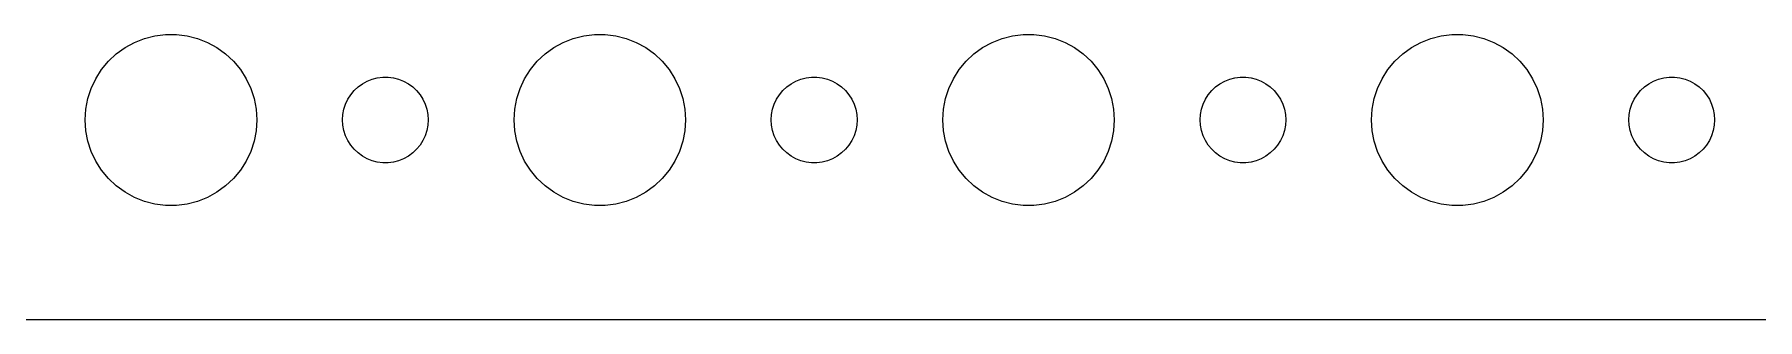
# Model space of a CAD drawing. Header units: metres. Extents: x -127 to 127, y -127 to 127.
# Drawn here: x -64.8 to -4.5, y -127 to -117 of the extents above; entities that cross this region are included whole.
import ezdxf

# ---------------------------------------------------------------- set-up
doc = ezdxf.new("R2010")
doc.units = ezdxf.units.M

msp = doc.modelspace()

# ---------------------------------------------------------------- linework, layer by layer
for p, q in [((-61.9123, -117.688), (-61.6075, -117.467)), ((-61.6075, -117.467), (-61.2773, -117.286)), ((-61.2773, -117.286), (-60.927, -117.147)), ((-60.927, -117.147), (-60.5621, -117.053)), ((-60.5621, -117.053), (-60.1884, -117.006)), ((-60.1884, -117.006), (-59.8116, -117.006)), ((-59.8116, -117.006), (-59.4379, -117.053)), ((-59.4379, -117.053), (-59.0729, -117.147)), ((-59.0729, -117.147), (-58.7227, -117.286)), ((-58.7227, -117.286), (-58.3925, -117.467)), ((-58.3925, -117.467), (-58.0877, -117.688)), ((-46.9123, -117.688), (-46.6075, -117.467)), ((-46.6075, -117.467), (-46.2773, -117.286)), ((-46.2773, -117.286), (-45.927, -117.147)), ((-45.927, -117.147), (-45.5621, -117.053)), ((-45.5621, -117.053), (-45.1884, -117.006)), ((-45.1884, -117.006), (-44.8116, -117.006)), ((-44.8116, -117.006), (-44.4379, -117.053)), ((-44.4379, -117.053), (-44.0729, -117.147)), ((-44.0729, -117.147), (-43.7227, -117.286)), ((-43.7227, -117.286), (-43.3925, -117.467)), ((-43.3925, -117.467), (-43.0877, -117.688)), ((-31.9123, -117.688), (-31.6075, -117.467)), ((-31.6075, -117.467), (-31.2773, -117.286)), ((-31.2773, -117.286), (-30.927, -117.147)), ((-30.927, -117.147), (-30.5621, -117.053)), ((-30.5621, -117.053), (-30.1884, -117.006)), ((-30.1884, -117.006), (-29.8116, -117.006)), ((-29.8116, -117.006), (-29.4379, -117.053)), ((-29.4379, -117.053), (-29.0729, -117.147)), ((-29.0729, -117.147), (-28.7227, -117.286)), ((-28.7227, -117.286), (-28.3925, -117.467)), ((-28.3925, -117.467), (-28.0877, -117.688)), ((-16.9123, -117.688), (-16.6075, -117.467)), ((-16.6075, -117.467), (-16.2773, -117.286)), ((-16.2773, -117.286), (-15.927, -117.147)), ((-15.927, -117.147), (-15.5621, -117.053)), ((-15.5621, -117.053), (-15.1884, -117.006)), ((-15.1884, -117.006), (-14.8116, -117.006)), ((-14.8116, -117.006), (-14.4379, -117.053)), ((-14.4379, -117.053), (-14.0729, -117.147)), ((-14.0729, -117.147), (-13.7227, -117.286)), ((-13.7227, -117.286), (-13.3925, -117.467)), ((-13.3925, -117.467), (-13.0877, -117.688)), ((-62.427, -118.237), (-62.1869, -117.946)), ((-62.1869, -117.946), (-61.9123, -117.688)), ((-58.0877, -117.688), (-57.8131, -117.946)), ((-57.8131, -117.946), (-57.5729, -118.237)), ((-47.427, -118.237), (-47.1869, -117.946)), ((-47.1869, -117.946), (-46.9123, -117.688)), ((-43.0877, -117.688), (-42.8131, -117.946)), ((-42.8131, -117.946), (-42.5729, -118.237)), ((-32.427, -118.237), (-32.1869, -117.946)), ((-32.1869, -117.946), (-31.9123, -117.688)), ((-28.0877, -117.688), (-27.8131, -117.946)), ((-27.8131, -117.946), (-27.5729, -118.237)), ((-17.427, -118.237), (-17.1869, -117.946)), ((-17.1869, -117.946), (-16.9123, -117.688)), ((-13.0877, -117.688), (-12.8131, -117.946)), ((-12.8131, -117.946), (-12.5729, -118.237)), ((-62.7893, -118.896), (-62.6289, -118.555)), ((-62.6289, -118.555), (-62.427, -118.237)), ((-57.5729, -118.237), (-57.3711, -118.555)), ((-57.3711, -118.555), (-57.2107, -118.896)), ((-53.4561, -118.844), (-53.3037, -118.734)), ((-53.3037, -118.734), (-53.1387, -118.643)), ((-53.1387, -118.643), (-52.9635, -118.573)), ((-52.9635, -118.573), (-52.7811, -118.527)), ((-52.7811, -118.527), (-52.5942, -118.503)), ((-52.5942, -118.503), (-52.4058, -118.503)), ((-52.4058, -118.503), (-52.2189, -118.527)), ((-52.2189, -118.527), (-52.0365, -118.573)), ((-52.0365, -118.573), (-51.8613, -118.643)), ((-51.8613, -118.643), (-51.6963, -118.734)), ((-51.6963, -118.734), (-51.5439, -118.844)), ((-47.7893, -118.896), (-47.6289, -118.555)), ((-47.6289, -118.555), (-47.427, -118.237)), ((-42.5729, -118.237), (-42.3711, -118.555)), ((-42.3711, -118.555), (-42.2107, -118.896)), ((-38.4561, -118.844), (-38.3037, -118.734)), ((-38.3037, -118.734), (-38.1387, -118.643)), ((-38.1387, -118.643), (-37.9635, -118.573)), ((-37.9635, -118.573), (-37.7811, -118.527)), ((-37.7811, -118.527), (-37.5942, -118.503)), ((-37.5942, -118.503), (-37.4058, -118.503)), ((-37.4058, -118.503), (-37.2189, -118.527)), ((-37.2189, -118.527), (-37.0365, -118.573)), ((-37.0365, -118.573), (-36.8613, -118.643)), ((-36.8613, -118.643), (-36.6963, -118.734)), ((-36.6963, -118.734), (-36.5439, -118.844)), ((-32.7893, -118.896), (-32.6289, -118.555)), ((-32.6289, -118.555), (-32.427, -118.237)), ((-27.5729, -118.237), (-27.3711, -118.555)), ((-27.3711, -118.555), (-27.2107, -118.896)), ((-23.4561, -118.844), (-23.3037, -118.734)), ((-23.3037, -118.734), (-23.1387, -118.643)), ((-23.1387, -118.643), (-22.9635, -118.573)), ((-22.9635, -118.573), (-22.7811, -118.527)), ((-22.7811, -118.527), (-22.5942, -118.503)), ((-22.5942, -118.503), (-22.4058, -118.503)), ((-22.4058, -118.503), (-22.2189, -118.527)), ((-22.2189, -118.527), (-22.0365, -118.573)), ((-22.0365, -118.573), (-21.8613, -118.643)), ((-21.8613, -118.643), (-21.6963, -118.734)), ((-21.6963, -118.734), (-21.5439, -118.844)), ((-17.7893, -118.896), (-17.6289, -118.555)), ((-17.6289, -118.555), (-17.427, -118.237)), ((-12.5729, -118.237), (-12.3711, -118.555)), ((-12.3711, -118.555), (-12.2107, -118.896)), ((-8.45613, -118.844), (-8.30373, -118.734)), ((-8.30373, -118.734), (-8.13866, -118.643)), ((-8.13866, -118.643), (-7.96352, -118.573)), ((-7.96352, -118.573), (-7.78107, -118.527)), ((-7.78107, -118.527), (-7.59418, -118.503)), ((-7.59418, -118.503), (-7.40581, -118.503)), ((-7.40581, -118.503), (-7.21892, -118.527)), ((-7.21892, -118.527), (-7.03647, -118.573)), ((-7.03647, -118.573), (-6.86133, -118.643)), ((-6.86133, -118.643), (-6.69626, -118.734)), ((-6.69626, -118.734), (-6.54385, -118.844)), ((-62.9763, -119.624), (-62.9057, -119.254)), ((-62.9057, -119.254), (-62.7893, -118.896)), ((-57.2107, -118.896), (-57.0942, -119.254)), ((-57.0942, -119.254), (-57.0237, -119.624)), ((-53.8947, -119.448), (-53.8145, -119.277)), ((-53.8145, -119.277), (-53.7135, -119.118)), ((-53.7135, -119.118), (-53.5934, -118.973)), ((-53.5934, -118.973), (-53.4561, -118.844)), ((-51.5439, -118.844), (-51.4065, -118.973)), ((-51.4065, -118.973), (-51.2865, -119.118)), ((-51.2865, -119.118), (-51.1855, -119.277)), ((-51.1855, -119.277), (-51.1053, -119.448)), ((-47.9763, -119.624), (-47.9057, -119.254)), ((-47.9057, -119.254), (-47.7893, -118.896)), ((-42.2107, -118.896), (-42.0942, -119.254)), ((-42.0942, -119.254), (-42.0237, -119.624)), ((-38.8947, -119.448), (-38.8145, -119.277)), ((-38.8145, -119.277), (-38.7135, -119.118)), ((-38.7135, -119.118), (-38.5934, -118.973)), ((-38.5934, -118.973), (-38.4561, -118.844)), ((-36.5439, -118.844), (-36.4065, -118.973)), ((-36.4065, -118.973), (-36.2865, -119.118)), ((-36.2865, -119.118), (-36.1855, -119.277)), ((-36.1855, -119.277), (-36.1053, -119.448)), ((-32.9763, -119.624), (-32.9057, -119.254)), ((-32.9057, -119.254), (-32.7893, -118.896)), ((-27.2107, -118.896), (-27.0942, -119.254)), ((-27.0942, -119.254), (-27.0237, -119.624)), ((-23.8947, -119.448), (-23.8145, -119.277)), ((-23.8145, -119.277), (-23.7135, -119.118)), ((-23.7135, -119.118), (-23.5934, -118.973)), ((-23.5934, -118.973), (-23.4561, -118.844)), ((-21.5439, -118.844), (-21.4065, -118.973)), ((-21.4065, -118.973), (-21.2865, -119.118)), ((-21.2865, -119.118), (-21.1855, -119.277)), ((-21.1855, -119.277), (-21.1053, -119.448)), ((-17.9763, -119.624), (-17.9057, -119.254)), ((-17.9057, -119.254), (-17.7893, -118.896)), ((-12.2107, -118.896), (-12.0942, -119.254)), ((-12.0942, -119.254), (-12.0237, -119.624)), ((-8.89465, -119.448), (-8.81445, -119.277)), ((-8.81445, -119.277), (-8.71352, -119.118)), ((-8.71352, -119.118), (-8.59344, -118.973)), ((-8.59344, -118.973), (-8.45613, -118.844)), ((-6.54385, -118.844), (-6.40654, -118.973)), ((-6.40654, -118.973), (-6.28647, -119.118)), ((-6.28647, -119.118), (-6.18553, -119.277)), ((-6.18553, -119.277), (-6.10533, -119.448)), ((-63, -120), (-62.9763, -119.624)), ((-57.0237, -119.624), (-57, -120)), ((-54, -120), (-53.9882, -119.812)), ((-53.9882, -119.812), (-53.9529, -119.627)), ((-53.9529, -119.627), (-53.8947, -119.448)), ((-51.1053, -119.448), (-51.0471, -119.627)), ((-51.0471, -119.627), (-51.0118, -119.812)), ((-51.0118, -119.812), (-51, -120)), ((-48, -120), (-47.9763, -119.624)), ((-42.0237, -119.624), (-42, -120)), ((-39, -120), (-38.9882, -119.812)), ((-38.9882, -119.812), (-38.9529, -119.627)), ((-38.9529, -119.627), (-38.8947, -119.448)), ((-36.1053, -119.448), (-36.0471, -119.627)), ((-36.0471, -119.627), (-36.0118, -119.812)), ((-36.0118, -119.812), (-36, -120)), ((-33, -120), (-32.9763, -119.624)), ((-27.0237, -119.624), (-27, -120)), ((-24, -120), (-23.9882, -119.812)), ((-23.9882, -119.812), (-23.9529, -119.627)), ((-23.9529, -119.627), (-23.8947, -119.448)), ((-21.1053, -119.448), (-21.0471, -119.627)), ((-21.0471, -119.627), (-21.0118, -119.812)), ((-21.0118, -119.812), (-21, -120)), ((-18, -120), (-17.9763, -119.624)), ((-12.0237, -119.624), (-12, -120)), ((-9, -120), (-8.98816, -119.812)), ((-8.98816, -119.812), (-8.95287, -119.627)), ((-8.95287, -119.627), (-8.89465, -119.448)), ((-6.10533, -119.448), (-6.04712, -119.627)), ((-6.04712, -119.627), (-6.01183, -119.812)), ((-6.01183, -119.812), (-6, -120)), ((-62.9763, -120.376), (-63, -120)), ((-62.9057, -120.746), (-62.9763, -120.376)), ((-57.0237, -120.376), (-57.0942, -120.746)), ((-57, -120), (-57.0237, -120.376)), ((-53.9882, -120.188), (-54, -120)), ((-53.9529, -120.373), (-53.9882, -120.188)), ((-53.8947, -120.552), (-53.9529, -120.373)), ((-51.0471, -120.373), (-51.1053, -120.552)), ((-51.0118, -120.188), (-51.0471, -120.373)), ((-51, -120), (-51.0118, -120.188)), ((-47.9763, -120.376), (-48, -120)), ((-47.9057, -120.746), (-47.9763, -120.376)), ((-42.0237, -120.376), (-42.0942, -120.746)), ((-42, -120), (-42.0237, -120.376)), ((-38.9882, -120.188), (-39, -120)), ((-38.9529, -120.373), (-38.9882, -120.188)), ((-38.8947, -120.552), (-38.9529, -120.373)), ((-36.0471, -120.373), (-36.1053, -120.552)), ((-36.0118, -120.188), (-36.0471, -120.373)), ((-36, -120), (-36.0118, -120.188)), ((-32.9763, -120.376), (-33, -120)), ((-32.9057, -120.746), (-32.9763, -120.376)), ((-27.0237, -120.376), (-27.0942, -120.746)), ((-27, -120), (-27.0237, -120.376)), ((-23.9882, -120.188), (-24, -120)), ((-23.9529, -120.373), (-23.9882, -120.188)), ((-23.8947, -120.552), (-23.9529, -120.373)), ((-21.0471, -120.373), (-21.1053, -120.552)), ((-21.0118, -120.188), (-21.0471, -120.373)), ((-21, -120), (-21.0118, -120.188)), ((-17.9763, -120.376), (-18, -120)), ((-17.9057, -120.746), (-17.9763, -120.376)), ((-12.0237, -120.376), (-12.0942, -120.746)), ((-12, -120), (-12.0237, -120.376)), ((-8.98816, -120.188), (-9, -120)), ((-8.95287, -120.373), (-8.98816, -120.188)), ((-8.89465, -120.552), (-8.95287, -120.373)), ((-6.04712, -120.373), (-6.10533, -120.552)), ((-6.01183, -120.188), (-6.04712, -120.373)), ((-6, -120), (-6.01183, -120.188)), ((-62.7893, -121.104), (-62.9057, -120.746)), ((-62.6289, -121.445), (-62.7893, -121.104)), ((-57.2107, -121.104), (-57.3711, -121.445)), ((-57.0942, -120.746), (-57.2107, -121.104)), ((-53.8145, -120.723), (-53.8947, -120.552)), ((-53.7135, -120.882), (-53.8145, -120.723)), ((-53.5934, -121.027), (-53.7135, -120.882)), ((-53.4561, -121.156), (-53.5934, -121.027)), ((-51.4065, -121.027), (-51.5439, -121.156)), ((-51.2865, -120.882), (-51.4065, -121.027)), ((-51.1855, -120.723), (-51.2865, -120.882)), ((-51.1053, -120.552), (-51.1855, -120.723)), ((-47.7893, -121.104), (-47.9057, -120.746)), ((-47.6289, -121.445), (-47.7893, -121.104)), ((-42.2107, -121.104), (-42.3711, -121.445)), ((-42.0942, -120.746), (-42.2107, -121.104)), ((-38.8145, -120.723), (-38.8947, -120.552)), ((-38.7135, -120.882), (-38.8145, -120.723)), ((-38.5934, -121.027), (-38.7135, -120.882)), ((-38.4561, -121.156), (-38.5934, -121.027)), ((-36.4065, -121.027), (-36.5439, -121.156)), ((-36.2865, -120.882), (-36.4065, -121.027)), ((-36.1855, -120.723), (-36.2865, -120.882)), ((-36.1053, -120.552), (-36.1855, -120.723)), ((-32.7893, -121.104), (-32.9057, -120.746)), ((-32.6289, -121.445), (-32.7893, -121.104)), ((-27.2107, -121.104), (-27.3711, -121.445)), ((-27.0942, -120.746), (-27.2107, -121.104)), ((-23.8145, -120.723), (-23.8947, -120.552)), ((-23.7135, -120.882), (-23.8145, -120.723)), ((-23.5934, -121.027), (-23.7135, -120.882)), ((-23.4561, -121.156), (-23.5934, -121.027)), ((-21.4065, -121.027), (-21.5439, -121.156)), ((-21.2865, -120.882), (-21.4065, -121.027)), ((-21.1855, -120.723), (-21.2865, -120.882)), ((-21.1053, -120.552), (-21.1855, -120.723)), ((-17.7893, -121.104), (-17.9057, -120.746)), ((-17.6289, -121.445), (-17.7893, -121.104)), ((-12.2107, -121.104), (-12.3711, -121.445)), ((-12.0942, -120.746), (-12.2107, -121.104)), ((-8.81445, -120.723), (-8.89465, -120.552)), ((-8.71352, -120.882), (-8.81445, -120.723)), ((-8.59344, -121.027), (-8.71352, -120.882)), ((-8.45613, -121.156), (-8.59344, -121.027)), ((-6.40654, -121.027), (-6.54385, -121.156)), ((-6.28647, -120.882), (-6.40654, -121.027)), ((-6.18553, -120.723), (-6.28647, -120.882)), ((-6.10533, -120.552), (-6.18553, -120.723)), ((-62.427, -121.763), (-62.6289, -121.445)), ((-57.3711, -121.445), (-57.5729, -121.763)), ((-53.3037, -121.266), (-53.4561, -121.156)), ((-53.1387, -121.357), (-53.3037, -121.266)), ((-52.9635, -121.427), (-53.1387, -121.357)), ((-52.7811, -121.473), (-52.9635, -121.427)), ((-52.5942, -121.497), (-52.7811, -121.473)), ((-52.4058, -121.497), (-52.5942, -121.497)), ((-52.2189, -121.473), (-52.4058, -121.497)), ((-52.0365, -121.427), (-52.2189, -121.473)), ((-51.8613, -121.357), (-52.0365, -121.427)), ((-51.6963, -121.266), (-51.8613, -121.357)), ((-51.5439, -121.156), (-51.6963, -121.266)), ((-47.427, -121.763), (-47.6289, -121.445)), ((-42.3711, -121.445), (-42.5729, -121.763)), ((-38.3037, -121.266), (-38.4561, -121.156)), ((-38.1387, -121.357), (-38.3037, -121.266)), ((-37.9635, -121.427), (-38.1387, -121.357)), ((-37.7811, -121.473), (-37.9635, -121.427)), ((-37.5942, -121.497), (-37.7811, -121.473)), ((-37.4058, -121.497), (-37.5942, -121.497)), ((-37.2189, -121.473), (-37.4058, -121.497)), ((-37.0365, -121.427), (-37.2189, -121.473)), ((-36.8613, -121.357), (-37.0365, -121.427)), ((-36.6963, -121.266), (-36.8613, -121.357)), ((-36.5439, -121.156), (-36.6963, -121.266)), ((-32.427, -121.763), (-32.6289, -121.445)), ((-27.3711, -121.445), (-27.5729, -121.763)), ((-23.3037, -121.266), (-23.4561, -121.156)), ((-23.1387, -121.357), (-23.3037, -121.266)), ((-22.9635, -121.427), (-23.1387, -121.357)), ((-22.7811, -121.473), (-22.9635, -121.427)), ((-22.5942, -121.497), (-22.7811, -121.473)), ((-22.4058, -121.497), (-22.5942, -121.497)), ((-22.2189, -121.473), (-22.4058, -121.497)), ((-22.0365, -121.427), (-22.2189, -121.473)), ((-21.8613, -121.357), (-22.0365, -121.427)), ((-21.6963, -121.266), (-21.8613, -121.357)), ((-21.5439, -121.156), (-21.6963, -121.266)), ((-17.427, -121.763), (-17.6289, -121.445)), ((-12.3711, -121.445), (-12.5729, -121.763)), ((-8.30373, -121.266), (-8.45613, -121.156)), ((-8.13866, -121.357), (-8.30373, -121.266)), ((-7.96352, -121.427), (-8.13866, -121.357)), ((-7.78107, -121.473), (-7.96352, -121.427)), ((-7.59418, -121.497), (-7.78107, -121.473)), ((-7.40581, -121.497), (-7.59418, -121.497)), ((-7.21892, -121.473), (-7.40581, -121.497)), ((-7.03647, -121.427), (-7.21892, -121.473)), ((-6.86133, -121.357), (-7.03647, -121.427)), ((-6.69626, -121.266), (-6.86133, -121.357)), ((-6.54385, -121.156), (-6.69626, -121.266)), ((-62.1869, -122.054), (-62.427, -121.763)), ((-61.9123, -122.312), (-62.1869, -122.054)), ((-61.6075, -122.533), (-61.9123, -122.312)), ((-58.0877, -122.312), (-58.3925, -122.533)), ((-57.8131, -122.054), (-58.0877, -122.312)), ((-57.5729, -121.763), (-57.8131, -122.054)), ((-47.1869, -122.054), (-47.427, -121.763)), ((-46.9123, -122.312), (-47.1869, -122.054)), ((-46.6075, -122.533), (-46.9123, -122.312)), ((-43.0877, -122.312), (-43.3925, -122.533)), ((-42.8131, -122.054), (-43.0877, -122.312)), ((-42.5729, -121.763), (-42.8131, -122.054)), ((-32.1869, -122.054), (-32.427, -121.763)), ((-31.9123, -122.312), (-32.1869, -122.054)), ((-31.6075, -122.533), (-31.9123, -122.312)), ((-28.0877, -122.312), (-28.3925, -122.533)), ((-27.8131, -122.054), (-28.0877, -122.312)), ((-27.5729, -121.763), (-27.8131, -122.054)), ((-17.1869, -122.054), (-17.427, -121.763)), ((-16.9123, -122.312), (-17.1869, -122.054)), ((-16.6075, -122.533), (-16.9123, -122.312)), ((-13.0877, -122.312), (-13.3925, -122.533)), ((-12.8131, -122.054), (-13.0877, -122.312)), ((-12.5729, -121.763), (-12.8131, -122.054)), ((-61.2773, -122.714), (-61.6075, -122.533)), ((-60.927, -122.853), (-61.2773, -122.714)), ((-60.5621, -122.947), (-60.927, -122.853)), ((-60.1884, -122.994), (-60.5621, -122.947)), ((-59.4379, -122.947), (-59.8116, -122.994)), ((-59.0729, -122.853), (-59.4379, -122.947)), ((-58.7227, -122.714), (-59.0729, -122.853)), ((-58.3925, -122.533), (-58.7227, -122.714)), ((-46.2773, -122.714), (-46.6075, -122.533)), ((-45.927, -122.853), (-46.2773, -122.714)), ((-45.5621, -122.947), (-45.927, -122.853)), ((-45.1884, -122.994), (-45.5621, -122.947)), ((-44.4379, -122.947), (-44.8116, -122.994)), ((-44.0729, -122.853), (-44.4379, -122.947)), ((-43.7227, -122.714), (-44.0729, -122.853)), ((-43.3925, -122.533), (-43.7227, -122.714)), ((-31.2773, -122.714), (-31.6075, -122.533)), ((-30.927, -122.853), (-31.2773, -122.714)), ((-30.5621, -122.947), (-30.927, -122.853)), ((-30.1884, -122.994), (-30.5621, -122.947)), ((-29.4379, -122.947), (-29.8116, -122.994)), ((-29.0729, -122.853), (-29.4379, -122.947)), ((-28.7227, -122.714), (-29.0729, -122.853)), ((-28.3925, -122.533), (-28.7227, -122.714)), ((-16.2773, -122.714), (-16.6075, -122.533)), ((-15.927, -122.853), (-16.2773, -122.714)), ((-15.5621, -122.947), (-15.927, -122.853)), ((-15.1884, -122.994), (-15.5621, -122.947)), ((-14.4379, -122.947), (-14.8116, -122.994)), ((-14.0729, -122.853), (-14.4379, -122.947)), ((-13.7227, -122.714), (-14.0729, -122.853)), ((-13.3925, -122.533), (-13.7227, -122.714)), ((-59.8116, -122.994), (-60.1884, -122.994)), ((-44.8116, -122.994), (-45.1884, -122.994)), ((-29.8116, -122.994), (-30.1884, -122.994)), ((-14.8116, -122.994), (-15.1884, -122.994)), ((-122.314, -126.99), (122.314, -126.99))]:
    msp.add_line(p, q)

doc.saveas('drawing.dxf')
